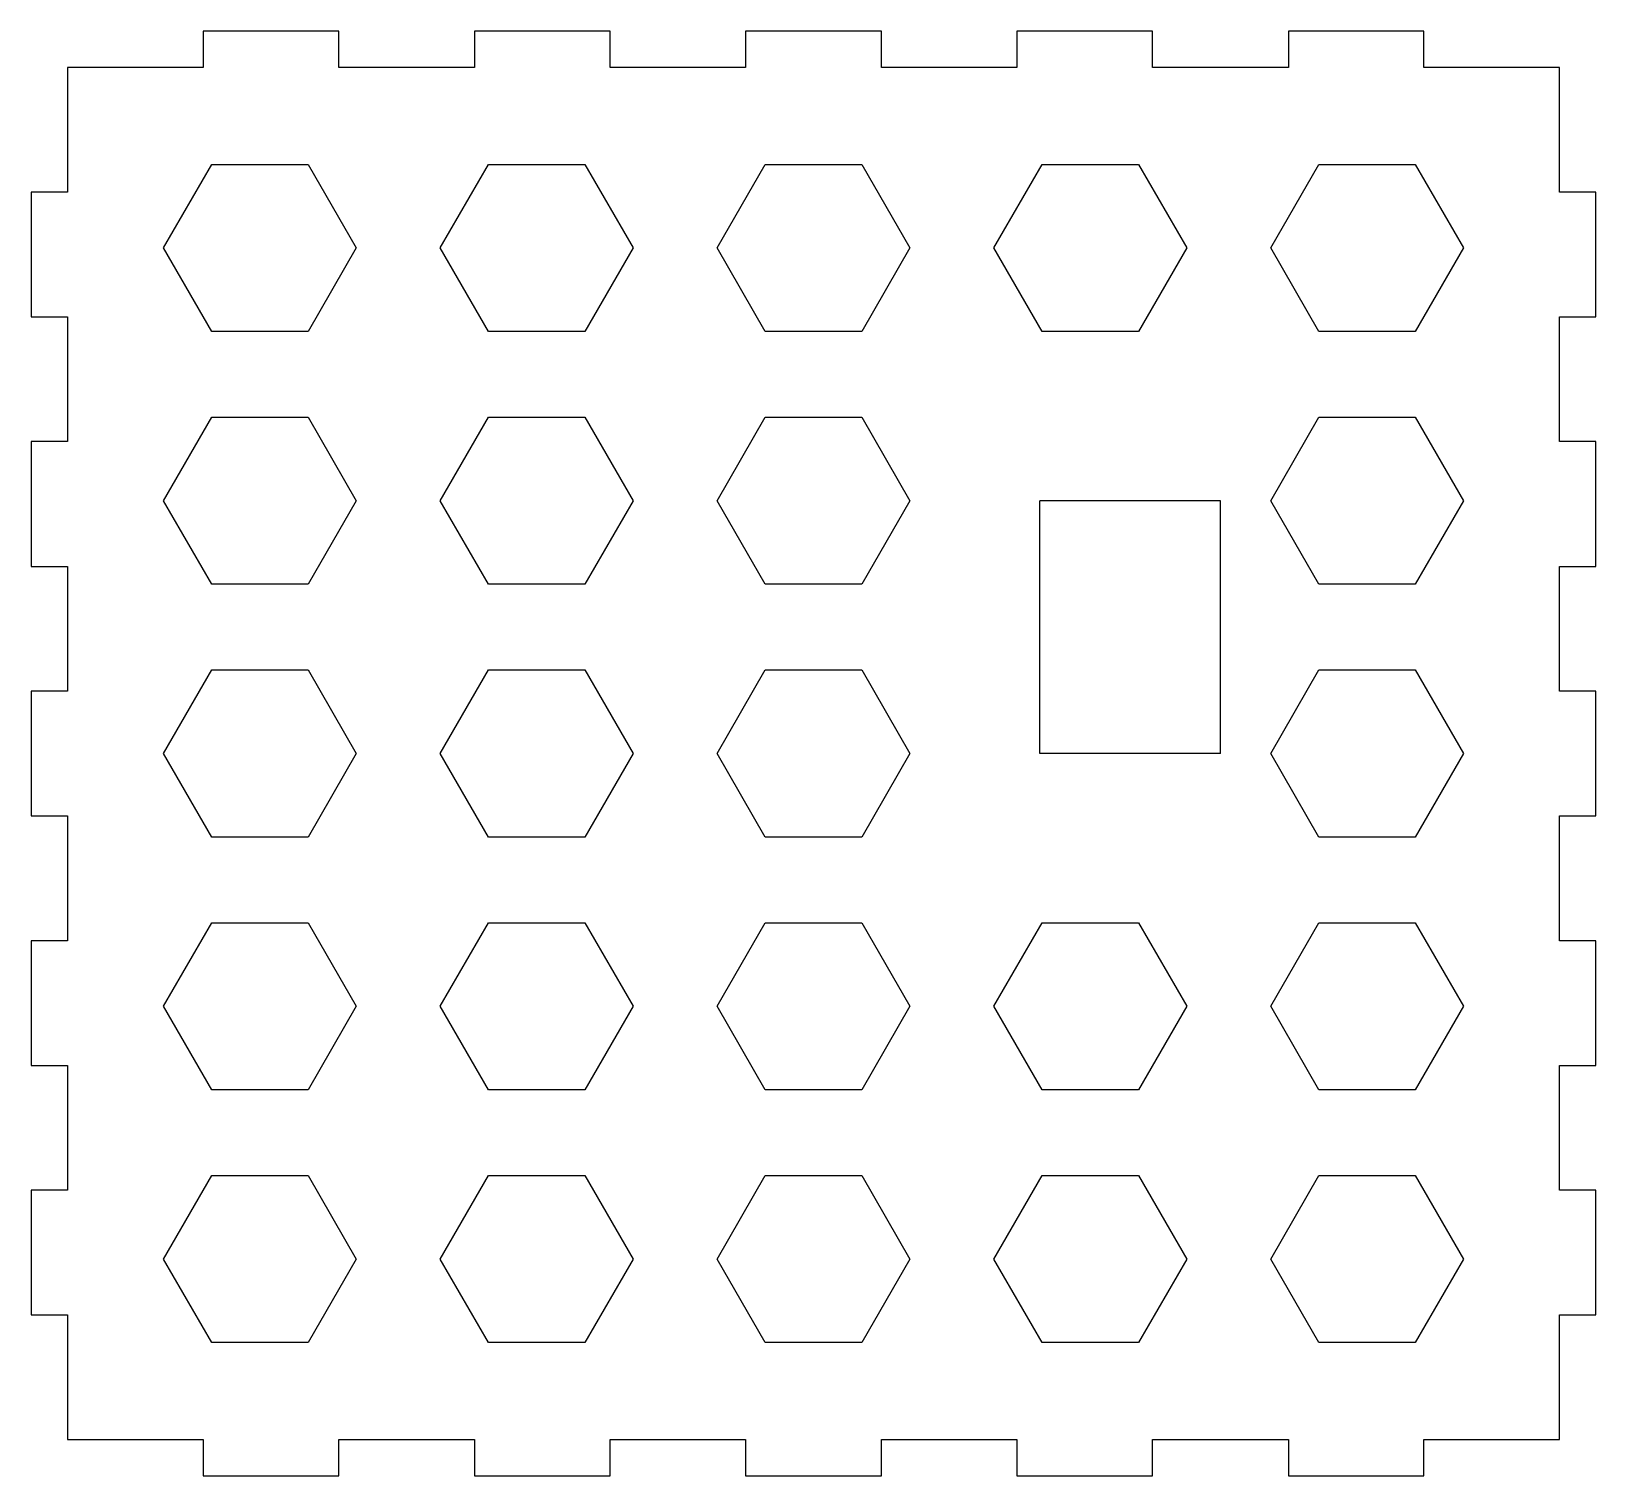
# Model space of a CAD drawing. Extents: x -65 to 65, y -60 to 60.
import ezdxf

# ---------------------------------------------------------------- set-up
doc = ezdxf.new("R2010")
doc.units = 0
doc.header["$MEASUREMENT"] = 0
doc.layers.add('VISIBLE', color=7, linetype='CONTINUOUS')

msp = doc.modelspace()

# ---------------------------------------------------------------- linework, layer by layer
at = {"layer": 'VISIBLE'}
for p, q in [((-39.45, 59.97), (-50.73, 59.97)), ((-50.73, 59.97), (-50.73, 56.97)), ((-39.45, 56.97), (-39.45, 59.97)), ((-16.91, 59.97), (-28.18, 59.97)), ((-28.18, 59.97), (-28.18, 56.97)), ((-16.91, 56.97), (-16.91, 59.97)), ((5.64, 59.97), (-5.64, 59.97)), ((-5.64, 59.97), (-5.64, 56.97)), ((5.64, 56.97), (5.64, 59.97)), ((28.18, 59.97), (16.91, 59.97)), ((16.91, 59.97), (16.91, 56.97)), ((28.18, 56.97), (28.18, 59.97)), ((50.73, 59.97), (39.46, 59.97)), ((39.46, 59.97), (39.46, 56.97)), ((50.73, 56.97), (50.73, 59.97)), ((-50.73, 56.97), (-62, 56.97)), ((-62, 56.97), (-62, 46.61)), ((-28.18, 56.97), (-39.45, 56.97)), ((-5.64, 56.97), (-16.91, 56.97)), ((16.91, 56.97), (5.64, 56.97)), ((39.46, 56.97), (28.18, 56.97)), ((62, 56.97), (50.73, 56.97)), ((62, 46.61), (62, 56.97)), ((-54.01, 41.97), (-50.01, 48.91)), ((-50.01, 48.91), (-41.99, 48.91)), ((-41.99, 48.91), (-37.99, 41.97)), ((-31.01, 41.97), (-27.01, 48.91)), ((-27.01, 48.91), (-18.99, 48.91)), ((-18.99, 48.91), (-14.99, 41.97)), ((-8.01, 41.97), (-4.01, 48.91)), ((-4.01, 48.91), (4.01, 48.91)), ((4.01, 48.91), (8.01, 41.97)), ((14.99, 41.97), (18.99, 48.91)), ((18.99, 48.91), (27.01, 48.91)), ((27.01, 48.91), (31.01, 41.97)), ((37.99, 41.97), (41.99, 48.91)), ((41.99, 48.91), (50.01, 48.91)), ((50.01, 48.91), (54.01, 41.97)), ((-62, 46.61), (-65, 46.61)), ((-65, 46.61), (-65, 36.24)), ((65, 46.61), (62, 46.61)), ((65, 36.24), (65, 46.61)), ((-50.01, 35.03), (-54.01, 41.97)), ((-37.99, 41.97), (-41.99, 35.03)), ((-27.01, 35.03), (-31.01, 41.97)), ((-14.99, 41.97), (-18.99, 35.03)), ((-4.01, 35.03), (-8.01, 41.97)), ((8.01, 41.97), (4.01, 35.03)), ((18.99, 35.03), (14.99, 41.97)), ((31.01, 41.97), (27.01, 35.03)), ((41.99, 35.03), (37.99, 41.97)), ((54.01, 41.97), (50.01, 35.03)), ((-65, 36.24), (-62, 36.24)), ((-62, 36.24), (-62, 25.88)), ((62, 25.88), (62, 36.24)), ((62, 36.24), (65, 36.24)), ((-41.99, 35.03), (-50.01, 35.03)), ((-18.99, 35.03), (-27.01, 35.03)), ((4.01, 35.03), (-4.01, 35.03)), ((27.01, 35.03), (18.99, 35.03)), ((50.01, 35.03), (41.99, 35.03)), ((-54.01, 20.97), (-50.01, 27.91)), ((-50.01, 27.91), (-41.99, 27.91)), ((-41.99, 27.91), (-37.99, 20.97)), ((-31.01, 20.97), (-27.01, 27.91)), ((-27.01, 27.91), (-18.99, 27.91)), ((-18.99, 27.91), (-14.99, 20.97)), ((-8.01, 20.97), (-4.01, 27.91)), ((-4.01, 27.91), (4.01, 27.91)), ((4.01, 27.91), (8.01, 20.97)), ((37.99, 20.97), (41.99, 27.91)), ((41.99, 27.91), (50.01, 27.91)), ((50.01, 27.91), (54.01, 20.97)), ((-62, 25.88), (-65, 25.88)), ((-65, 25.88), (-65, 15.52)), ((65, 25.88), (62, 25.88)), ((65, 15.52), (65, 25.88)), ((-50.01, 14.03), (-54.01, 20.97)), ((-37.99, 20.97), (-41.99, 14.03)), ((-27.01, 14.03), (-31.01, 20.97)), ((-14.99, 20.97), (-18.99, 14.03)), ((-4.01, 14.03), (-8.01, 20.97)), ((8.01, 20.97), (4.01, 14.03)), ((18.82, -0.03), (18.82, 20.97)), ((33.82, 20.97), (18.82, 20.97)), ((33.82, -0.03), (33.82, 20.97)), ((41.99, 14.03), (37.99, 20.97)), ((54.01, 20.97), (50.01, 14.03)), ((-65, 15.52), (-62, 15.52)), ((-62, 15.52), (-62, 5.15)), ((62, 5.15), (62, 15.52)), ((62, 15.52), (65, 15.52)), ((-41.99, 14.03), (-50.01, 14.03)), ((-18.99, 14.03), (-27.01, 14.03)), ((4.01, 14.03), (-4.01, 14.03)), ((50.01, 14.03), (41.99, 14.03)), ((-54.01, -0.03), (-50.01, 6.91)), ((-50.01, 6.91), (-41.99, 6.91)), ((-41.99, 6.91), (-37.99, -0.03)), ((-31.01, -0.03), (-27.01, 6.91)), ((-27.01, 6.91), (-18.99, 6.91)), ((-18.99, 6.91), (-14.99, -0.03)), ((-8.01, -0.03), (-4.01, 6.91)), ((-4.01, 6.91), (4.01, 6.91)), ((4.01, 6.91), (8.01, -0.03)), ((37.99, -0.03), (41.99, 6.91)), ((41.99, 6.91), (50.01, 6.91)), ((50.01, 6.91), (54.01, -0.03)), ((-62, 5.15), (-65, 5.15)), ((-65, 5.15), (-65, -5.21)), ((65, 5.15), (62, 5.15)), ((65, -5.21), (65, 5.15)), ((-50.01, -6.97), (-54.01, -0.03)), ((-37.99, -0.03), (-41.99, -6.97)), ((-27.01, -6.97), (-31.01, -0.03)), ((-14.99, -0.03), (-18.99, -6.97)), ((-4.01, -6.97), (-8.01, -0.03)), ((8.01, -0.03), (4.01, -6.97)), ((33.82, -0.03), (18.82, -0.03)), ((41.99, -6.97), (37.99, -0.03)), ((54.01, -0.03), (50.01, -6.97)), ((-65, -5.21), (-62, -5.21)), ((-62, -5.21), (-62, -15.58)), ((62, -15.58), (62, -5.21)), ((62, -5.21), (65, -5.21)), ((-41.99, -6.97), (-50.01, -6.97)), ((-18.99, -6.97), (-27.01, -6.97)), ((4.01, -6.97), (-4.01, -6.97)), ((50.01, -6.97), (41.99, -6.97)), ((-54.01, -21.03), (-50.01, -14.09)), ((-50.01, -14.09), (-41.99, -14.09)), ((-41.99, -14.09), (-37.99, -21.03)), ((-31.01, -21.03), (-27.01, -14.09)), ((-27.01, -14.09), (-18.99, -14.09)), ((-18.99, -14.09), (-14.99, -21.03)), ((-8.01, -21.03), (-4.01, -14.09)), ((-4.01, -14.09), (4.01, -14.09)), ((4.01, -14.09), (8.01, -21.03)), ((14.99, -21.03), (18.99, -14.09)), ((18.99, -14.09), (27.01, -14.09)), ((27.01, -14.09), (31.01, -21.03)), ((37.99, -21.03), (41.99, -14.09)), ((41.99, -14.09), (50.01, -14.09)), ((50.01, -14.09), (54.01, -21.03)), ((-62, -15.58), (-65, -15.58)), ((-65, -15.58), (-65, -25.94)), ((65, -15.58), (62, -15.58)), ((65, -25.94), (65, -15.58)), ((-50.01, -27.97), (-54.01, -21.03)), ((-37.99, -21.03), (-41.99, -27.97)), ((-27.01, -27.97), (-31.01, -21.03)), ((-14.99, -21.03), (-18.99, -27.97)), ((-4.01, -27.97), (-8.01, -21.03)), ((8.01, -21.03), (4.01, -27.97)), ((18.99, -27.97), (14.99, -21.03)), ((31.01, -21.03), (27.01, -27.97)), ((41.99, -27.97), (37.99, -21.03)), ((54.01, -21.03), (50.01, -27.97)), ((-65, -25.94), (-62, -25.94)), ((-62, -25.94), (-62, -36.3)), ((62, -36.3), (62, -25.94)), ((62, -25.94), (65, -25.94)), ((-41.99, -27.97), (-50.01, -27.97)), ((-18.99, -27.97), (-27.01, -27.97)), ((4.01, -27.97), (-4.01, -27.97)), ((27.01, -27.97), (18.99, -27.97)), ((50.01, -27.97), (41.99, -27.97)), ((-54.01, -42.03), (-50.01, -35.09)), ((-50.01, -35.09), (-41.99, -35.09)), ((-41.99, -35.09), (-37.99, -42.03)), ((-31.01, -42.03), (-27.01, -35.09)), ((-27.01, -35.09), (-18.99, -35.09)), ((-18.99, -35.09), (-14.99, -42.03)), ((-8.01, -42.03), (-4.01, -35.09)), ((-4.01, -35.09), (4.01, -35.09)), ((4.01, -35.09), (8.01, -42.03)), ((14.99, -42.03), (18.99, -35.09)), ((18.99, -35.09), (27.01, -35.09)), ((27.01, -35.09), (31.01, -42.03)), ((37.99, -42.03), (41.99, -35.09)), ((41.99, -35.09), (50.01, -35.09)), ((50.01, -35.09), (54.01, -42.03)), ((-65, -36.3), (-65, -46.67)), ((-62, -36.3), (-65, -36.3)), ((65, -36.3), (62, -36.3)), ((65, -46.67), (65, -36.3)), ((-50.01, -48.97), (-54.01, -42.03)), ((-37.99, -42.03), (-41.99, -48.97)), ((-27.01, -48.97), (-31.01, -42.03)), ((-14.99, -42.03), (-18.99, -48.97)), ((-4.01, -48.97), (-8.01, -42.03)), ((8.01, -42.03), (4.01, -48.97)), ((18.99, -48.97), (14.99, -42.03)), ((31.01, -42.03), (27.01, -48.97)), ((41.99, -48.97), (37.99, -42.03)), ((54.01, -42.03), (50.01, -48.97)), ((-65, -46.67), (-62, -46.67)), ((-62, -46.67), (-62, -57.03)), ((62, -57.03), (62, -46.67)), ((62, -46.67), (65, -46.67)), ((-41.99, -48.97), (-50.01, -48.97)), ((-18.99, -48.97), (-27.01, -48.97)), ((4.01, -48.97), (-4.01, -48.97)), ((27.01, -48.97), (18.99, -48.97)), ((50.01, -48.97), (41.99, -48.97)), ((-62, -57.03), (-50.73, -57.03)), ((-50.73, -57.03), (-50.73, -60.03)), ((-39.45, -60.03), (-39.45, -57.03)), ((-39.45, -57.03), (-28.18, -57.03)), ((-28.18, -57.03), (-28.18, -60.03)), ((-16.91, -60.03), (-16.91, -57.03)), ((-16.91, -57.03), (-5.64, -57.03)), ((-5.64, -57.03), (-5.64, -60.03)), ((5.64, -60.03), (5.64, -57.03)), ((5.64, -57.03), (16.91, -57.03)), ((16.91, -57.03), (16.91, -60.03)), ((28.18, -60.03), (28.18, -57.03)), ((28.18, -57.03), (39.46, -57.03)), ((39.46, -57.03), (39.46, -60.03)), ((50.73, -60.03), (50.73, -57.03)), ((50.73, -57.03), (62, -57.03)), ((-50.73, -60.03), (-39.45, -60.03)), ((-28.18, -60.03), (-16.91, -60.03)), ((-5.64, -60.03), (5.64, -60.03)), ((16.91, -60.03), (28.18, -60.03)), ((39.46, -60.03), (50.73, -60.03))]:
    msp.add_line(p, q, dxfattribs=at)

doc.saveas('drawing.dxf')
